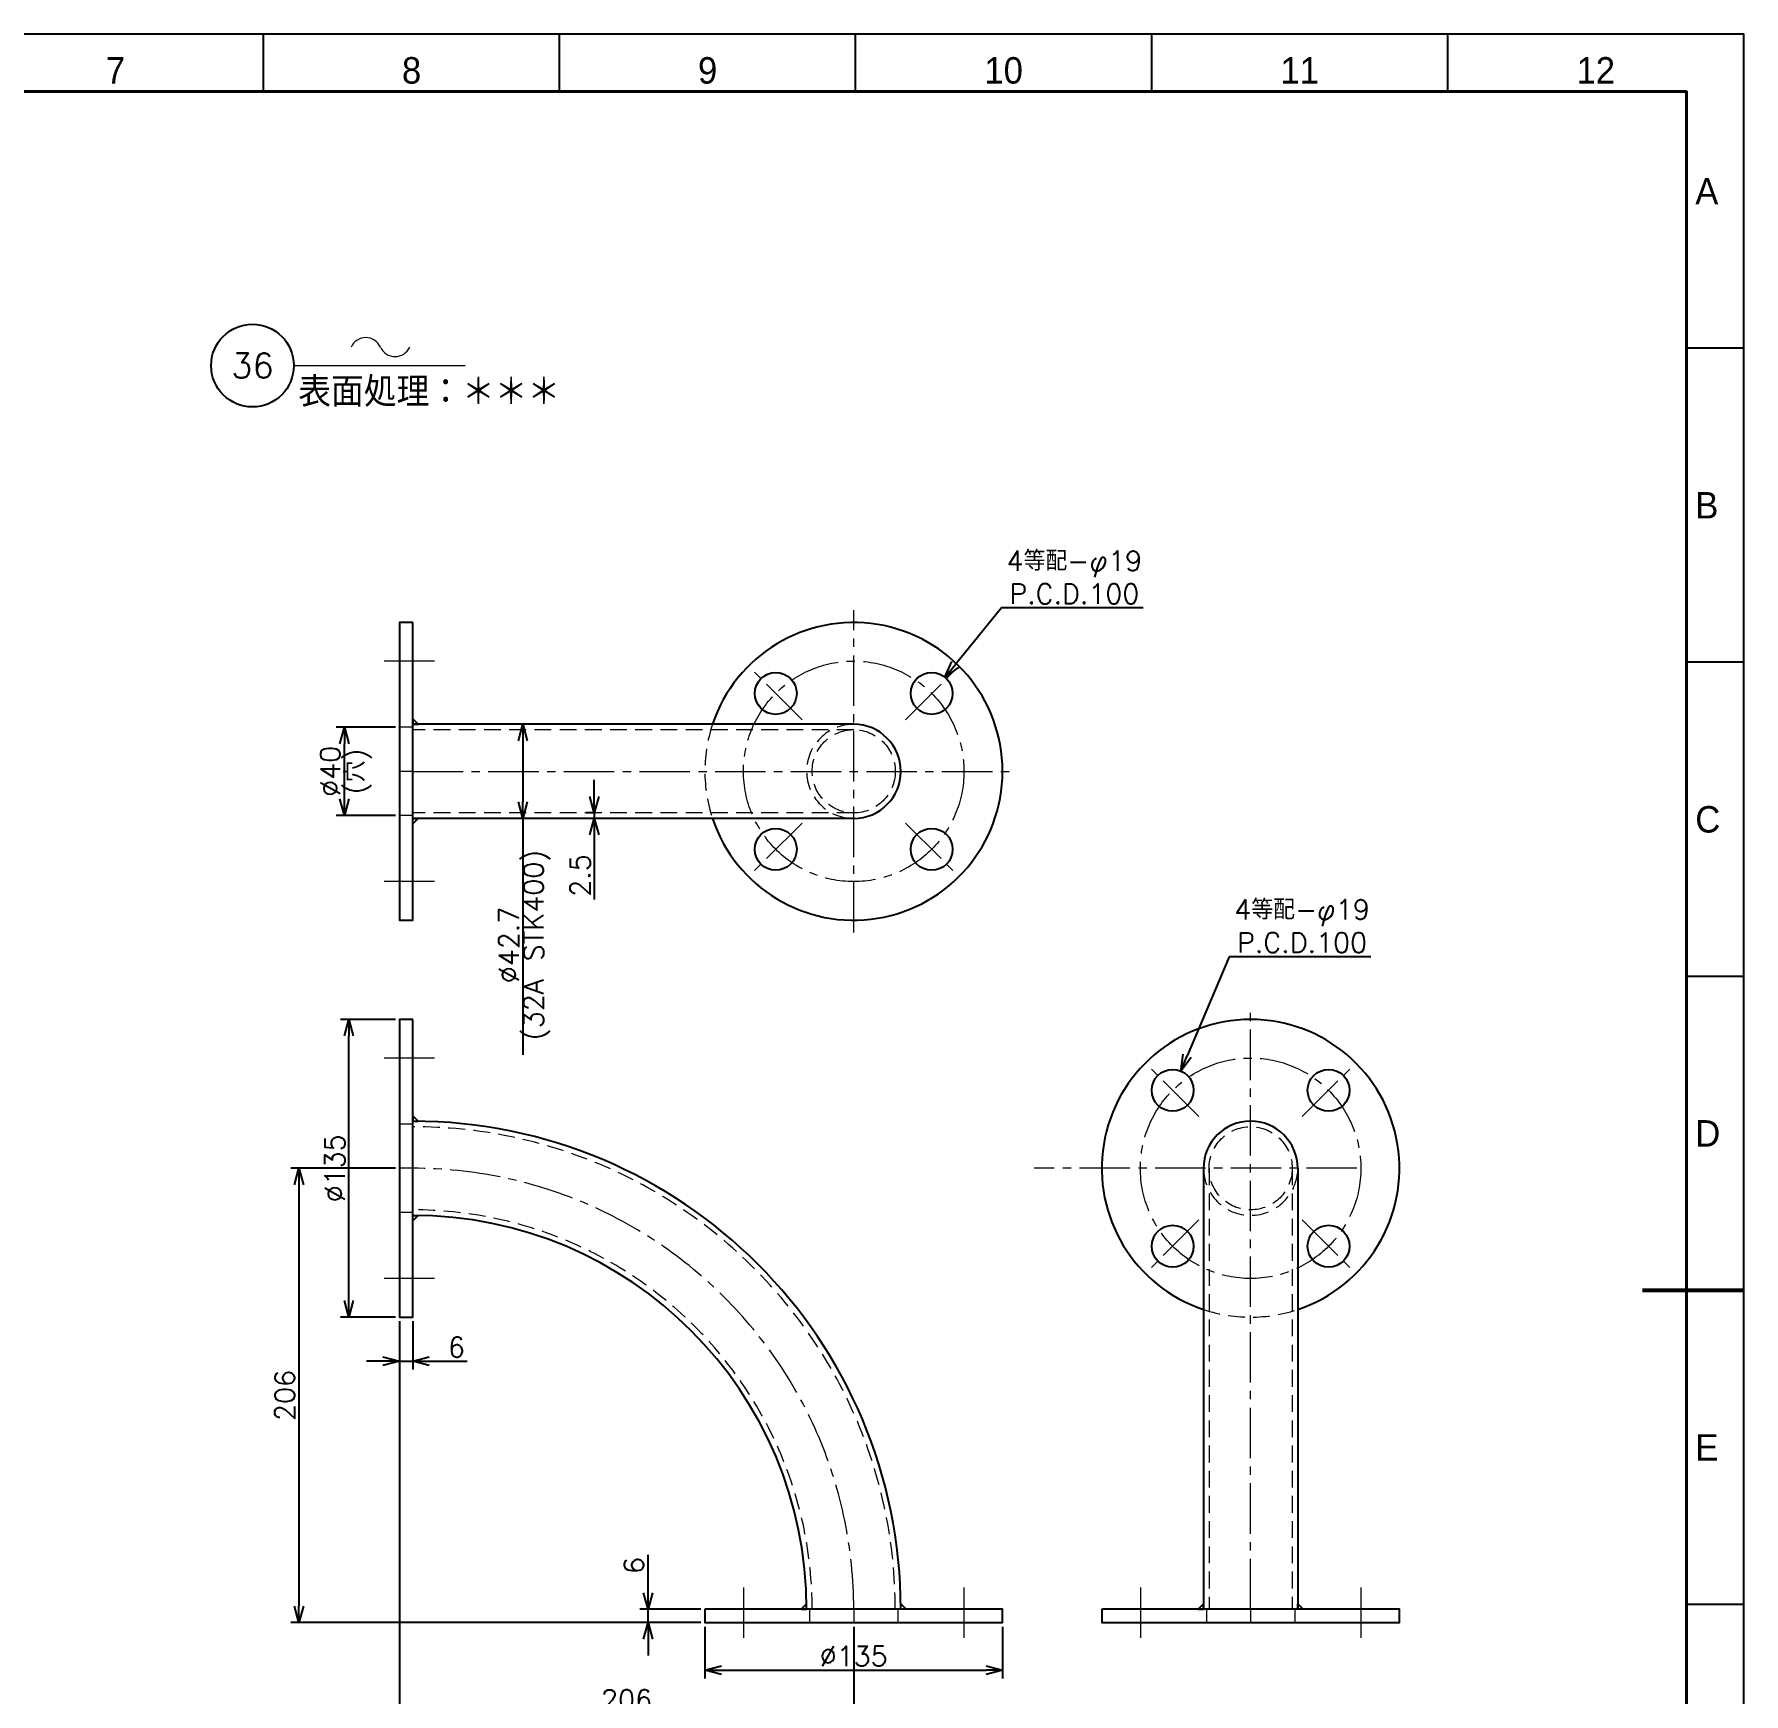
# Model space of a CAD drawing. Header units: millimetres. Extents: x 0 to 3064, y -17 to 1139.
# Drawn here: x 2288 to 3064, y 387 to 1139 of the extents above; entities that cross this region are included whole.
import ezdxf
from ezdxf import colors
from ezdxf.entities.mleader import LeaderData, LeaderLine
from ezdxf.enums import TextEntityAlignment as Align
from ezdxf.math import Vec2, Vec3

# ---------------------------------------------------------------- set-up
doc = ezdxf.new("R2010")
doc.units = ezdxf.units.MM
doc.header["$LTSCALE"] = 1.2
doc.header["$PDMODE"] = 99
doc.header["$PDSIZE"] = 1
doc.linetypes.add('CENTER2', pattern=[28.575000000000003, 19.05, -3.175, 3.175, -3.175])
doc.linetypes.add('HIDDEN', pattern=[9.524999999999999, 6.35, -3.175])
for name, color, linetype, lineweight in [('04_HIDDEN', 2, 'HIDDEN', 13), ('05_CENTER', 4, 'CENTER2', 13), ('07_TEXT', 3, 'Continuous', 13), ('08_DIM', 3, 'Continuous', 13), ('99_図枠', 7, 'Continuous', 40)]:
    doc.layers.add(name, color=color, linetype=linetype, lineweight=lineweight)
doc.styles.add('KSS_TXT', font='txt.shx', dxfattribs={"bigfont": 'extfont2.shx'})
doc.styles.get("Standard").update_dxf_attribs({"font": 'txt.shx', "bigfont": 'extfont2.shx'})
doc.styles.add('表題用', font='MS PGothic.ttf')
doc.dimstyles.new('KSS_DIM', dxfattribs={"dimscale": 3, "dimtxt": 3, "dimasz": 2.5, "dimexe": 1.25, "dimexo": 0.625, "dimtad": 1, "dimdsep": 46, "dimtxsty": 'KSS_TXT', "dimblk": 'OPEN30', "dimcen": 0, "dimazin": 2, "dimtfac": 0.75, "dimtmove": 0, "dimatfit": 3, "dimldrblk": 'OPEN30', "dimfxl": 1.25, "dimtolj": 1, "dimarcsym": 0})
doc.dimstyles.new('KSS_DIM$3', dxfattribs={"dimscale": 3, "dimtxt": 3, "dimasz": 2.5, "dimexe": 1.25, "dimexo": 0.625, "dimtad": 1, "dimtih": 1, "dimtoh": 1, "dimdsep": 46, "dimtxsty": 'KSS_TXT', "dimblk": 'OPEN30', "dimcen": 0, "dimazin": 2, "dimtfac": 0.75, "dimtofl": 0, "dimtmove": 0, "dimatfit": 3, "dimldrblk": 'OPEN30', "dimfxl": 1.25, "dimtolj": 1, "dimarcsym": 0})

# ---------------------------------------------------------------- blocks, each defined once
blk = doc.blocks.new('AM_BALLOON1')
at = {"transparency": 16777216}
blk.add_circle((0, 0), 5, dxfattribs=at)
blk.add_attdef('B_NUMBER', text='', height=3, dxfattribs=at).set_placement((0, 0), align=Align.MIDDLE_CENTER)
blk = doc.blocks.new('_OPEN')
at = {"color": 0, "linetype": 'ByBlock'}
for p, q in [((-1, 0.1666666666666666), (0, 0)), ((0, 0), (-1, -0.1666666666666666)), ((0, 0), (-1, 0))]:
    blk.add_line(p, q, dxfattribs=at)
blk = doc.blocks.new('p1ba05')
for centre, start, end in [((-2.953558874599082, 0.2854771617432377), 24.22763733453314, 155.5757785718213), ((0, 1.620669598395743), 204.2276373345332, 335.5757785718214)]:
    blk.add_arc(centre, 1.620669598395854, start, end)
blk = doc.blocks.new('_Open30')
at = {"color": 0, "linetype": 'ByBlock', "lineweight": -2}
for p, q in [((-1, 0.26794919), (0, 0)), ((0, 0), (-1, -0.26794919)), ((0, 0), (-1, 0))]:
    blk.add_line(p, q, dxfattribs=at)
blk = doc.blocks.new('*D212')
at = {"layer": '08_DIM', "color": 0, "lineweight": -2, "transparency": 16777216}
for p, q in [((2452.068954207682, 692.5141590802391), (2427.222764296085, 692.5141590802391)), ((2430.972764296085, 565.0141590802391), (2430.972764296085, 685.0141590802391)), ((2452.068954207682, 557.5141590802391), (2427.222764296085, 557.5141590802391))]:
    blk.add_line(p, q, dxfattribs=at)
at = {"layer": 'Defpoints', "color": 0, "transparency": 16777216}
for p in [(2430.972764296085, 692.5141590802391), (2453.943954207682, 692.5141590802391), (2453.943954207682, 557.5141590802391)]:
    blk.add_point(p, dxfattribs=at)
at = {"layer": '08_DIM', "color": 0, "lineweight": -2, "transparency": 16777216, "xscale": 7.5, "yscale": 7.5, "zscale": 7.5}
for p, rotation in [((2430.972764296085, 692.5141590802391), 90), ((2430.972764296085, 557.5141590802391), 270)]:
    blk.add_blockref('_Open30', p, dxfattribs=dict(at, rotation=rotation))
at = {"layer": '08_DIM', "color": 0, "transparency": 16777216, "insert": (2424.597764296085, 625.0141590802383), "char_height": 9, "attachment_point": 5, "rotation": 90, "style": 'KSS_TXT'}
blk.add_mtext('\\A1;\\A1;%%c135', dxfattribs=at)
blk = doc.blocks.new('*D213')
at = {"layer": '08_DIM', "color": 0, "lineweight": -2, "transparency": 16777216}
for p, q in [((2453.943954207681, 555.6391590802389), (2453.943954207681, 533.7772624951137)), ((2459.943954207681, 555.6391590802389), (2459.943954207681, 533.7772624951137)), ((2446.443954207681, 537.5272624951137), (2438.943954207681, 537.5272624951137)), ((2453.943954207681, 537.5272624951137), (2459.943954207681, 537.5272624951137)), ((2467.443954207681, 537.5272624951137), (2484.693954207681, 537.5272624951137))]:
    blk.add_line(p, q, dxfattribs=at)
at = {"layer": 'Defpoints', "color": 0, "transparency": 16777216}
for p in [(2453.943954207681, 557.5141590802389), (2459.943954207681, 557.5141590802389), (2459.943954207681, 537.5272624951137)]:
    blk.add_point(p, dxfattribs=at)
at = {"layer": '08_DIM', "color": 0, "lineweight": -2, "transparency": 16777216, "xscale": 7.5, "yscale": 7.5, "zscale": 7.5}
blk.add_blockref('_Open30', (2453.943954207681, 537.5272624951137), dxfattribs=at)
at = {"layer": '08_DIM', "color": 0, "lineweight": -2, "transparency": 16777216, "xscale": 7.5, "yscale": 7.5, "zscale": 7.5, "rotation": 180}
blk.add_blockref('_Open30', (2459.943954207681, 537.5272624951137), dxfattribs=at)
at = {"layer": '08_DIM', "color": 0, "transparency": 16777216, "insert": (2479.818954207681, 543.9022624951137), "char_height": 9, "attachment_point": 5, "style": 'KSS_TXT'}
blk.add_mtext('\\A1;6', dxfattribs=at)
blk = doc.blocks.new('*D214')
at = {"layer": '08_DIM', "color": 0, "lineweight": -2, "transparency": 16777216}
for p, q in [((2453.943954207681, 555.6391590802389), (2453.943954207681, 373.9315042815476)), ((2659.943954207615, 417.1391590802389), (2659.943954207615, 373.9315042815476)), ((2652.443954207615, 377.6815042815476), (2461.443954207681, 377.6815042815476))]:
    blk.add_line(p, q, dxfattribs=at)
at = {"layer": 'Defpoints', "color": 0, "transparency": 16777216}
for p in [(2453.943954207681, 557.5141590802389), (2659.943954207615, 419.0141590802389), (2453.943954207681, 377.6815042815476)]:
    blk.add_point(p, dxfattribs=at)
at = {"layer": '08_DIM', "color": 0, "lineweight": -2, "transparency": 16777216, "xscale": 7.5, "yscale": 7.5, "zscale": 7.5, "rotation": 180}
blk.add_blockref('_Open30', (2453.943954207681, 377.6815042815476), dxfattribs=at)
at = {"layer": '08_DIM', "color": 0, "lineweight": -2, "transparency": 16777216, "xscale": 7.5, "yscale": 7.5, "zscale": 7.5}
blk.add_blockref('_Open30', (2659.943954207615, 377.6815042815476), dxfattribs=at)
at = {"layer": '08_DIM', "color": 0, "transparency": 16777216, "insert": (2556.943954207648, 384.0565042815476), "char_height": 9, "attachment_point": 5, "style": 'KSS_TXT'}
blk.add_mtext('\\A1;206', dxfattribs=at)
blk = doc.blocks.new('*D215')
at = {"layer": '08_DIM', "color": 0, "lineweight": -2, "transparency": 16777216}
for p, q in [((2452.068954207682, 625.0141590824492), (2404.612207626431, 625.0141590824492)), ((2408.362207626431, 617.5141590824492), (2408.362207626431, 426.514159080239)), ((2590.568954207616, 419.0141590802391), (2404.612207626431, 419.014159080239))]:
    blk.add_line(p, q, dxfattribs=at)
at = {"layer": 'Defpoints', "color": 0, "transparency": 16777216}
for p in [(2453.943954207682, 625.0141590824492), (2408.362207626431, 419.014159080239), (2592.443954207616, 419.0141590802391)]:
    blk.add_point(p, dxfattribs=at)
at = {"layer": '08_DIM', "color": 0, "lineweight": -2, "transparency": 16777216, "xscale": 7.5, "yscale": 7.5, "zscale": 7.5}
for p, rotation in [((2408.362207626431, 625.0141590824492), 90), ((2408.362207626431, 419.014159080239), 270)]:
    blk.add_blockref('_Open30', p, dxfattribs=dict(at, rotation=rotation))
at = {"layer": '08_DIM', "color": 0, "transparency": 16777216, "insert": (2401.987207626431, 522.0141590813433), "char_height": 9, "attachment_point": 5, "rotation": 90, "style": 'KSS_TXT'}
blk.add_mtext('\\A1;206', dxfattribs=at)
blk = doc.blocks.new('*D216')
at = {"layer": '08_DIM', "color": 0, "lineweight": -2, "transparency": 16777216}
for p, q in [((2592.443954207615, 417.1391590802389), (2592.443954207615, 393.652876952912)), ((2727.443954207616, 417.1391590802389), (2727.443954207616, 393.652876952912)), ((2599.943954207615, 397.402876952912), (2719.943954207616, 397.402876952912))]:
    blk.add_line(p, q, dxfattribs=at)
at = {"layer": 'Defpoints', "color": 0, "transparency": 16777216}
for p in [(2592.443954207615, 419.0141590802389), (2727.443954207616, 419.0141590802389), (2727.443954207616, 397.402876952912)]:
    blk.add_point(p, dxfattribs=at)
at = {"layer": '08_DIM', "color": 0, "lineweight": -2, "transparency": 16777216, "xscale": 7.5, "yscale": 7.5, "zscale": 7.5, "rotation": 180}
blk.add_blockref('_Open30', (2592.443954207615, 397.402876952912), dxfattribs=at)
at = {"layer": '08_DIM', "color": 0, "lineweight": -2, "transparency": 16777216, "xscale": 7.5, "yscale": 7.5, "zscale": 7.5}
blk.add_blockref('_Open30', (2727.443954207616, 397.402876952912), dxfattribs=at)
at = {"layer": '08_DIM', "color": 0, "transparency": 16777216, "insert": (2659.943954207615, 403.777876952912), "char_height": 9, "attachment_point": 5, "style": 'KSS_TXT'}
blk.add_mtext('\\A1;\\A1;%%c135', dxfattribs=at)
blk = doc.blocks.new('*D217')
at = {"layer": '08_DIM', "color": 0, "lineweight": -2, "transparency": 16777216}
for p, q in [((2566.669538896851, 432.5141590802391), (2566.669538896851, 449.7641590802391)), ((2590.568954207616, 425.0141590802391), (2562.919538896851, 425.0141590802391)), ((2590.568954207616, 419.0141590802391), (2562.919538896851, 419.0141590802391)), ((2566.669538896851, 419.0141590802391), (2566.669538896851, 425.0141590802391)), ((2566.669538896851, 411.5141590802391), (2566.669538896851, 404.0141590802391))]:
    blk.add_line(p, q, dxfattribs=at)
at = {"layer": 'Defpoints', "color": 0, "transparency": 16777216}
for p in [(2566.669538896851, 425.0141590802391), (2592.443954207616, 425.0141590802391), (2592.443954207616, 419.0141590802391)]:
    blk.add_point(p, dxfattribs=at)
at = {"layer": '08_DIM', "color": 0, "lineweight": -2, "transparency": 16777216, "xscale": 7.5, "yscale": 7.5, "zscale": 7.5}
for p, rotation in [((2566.669538896851, 425.0141590802391), 270), ((2566.669538896851, 419.0141590802391), 90)]:
    blk.add_blockref('_Open30', p, dxfattribs=dict(at, rotation=rotation))
at = {"layer": '08_DIM', "color": 0, "transparency": 16777216, "insert": (2560.29453889685, 444.8891590802382), "char_height": 9, "attachment_point": 5, "rotation": 90, "style": 'KSS_TXT'}
blk.add_mtext('\\A1;6', dxfattribs=at)
blk = doc.blocks.new('*D218')
at = {"layer": '08_DIM', "color": 0, "lineweight": -2, "transparency": 16777216}
for p, q in [((2452.068954207682, 825.0141590825149), (2425.196631719547, 825.0141590825149)), ((2428.946631719547, 792.5141590825149), (2428.946631719547, 817.5141590825149)), ((2452.068954207682, 785.0141590825149), (2425.196631719547, 785.0141590825149))]:
    blk.add_line(p, q, dxfattribs=at)
at = {"layer": 'Defpoints', "color": 0, "transparency": 16777216}
for p in [(2428.946631719547, 825.0141590825149), (2453.943954207682, 825.0141590825149), (2453.943954207682, 785.0141590825149)]:
    blk.add_point(p, dxfattribs=at)
at = {"layer": '08_DIM', "color": 0, "lineweight": -2, "transparency": 16777216, "xscale": 7.5, "yscale": 7.5, "zscale": 7.5}
for p, rotation in [((2428.946631719547, 825.0141590825149), 90), ((2428.946631719547, 785.0141590825149), 270)]:
    blk.add_blockref('_Open30', p, dxfattribs=dict(at, rotation=rotation))
at = {"layer": '08_DIM', "color": 0, "transparency": 16777216, "char_height": 9, "attachment_point": 5, "rotation": 90, "style": 'KSS_TXT'}
for s, insert in [('\\A1;\\A1;%%c40', (2422.571631719546, 805.014159082514)), ('\\A1;(穴)', (2435.321631719546, 805.014159082514))]:
    blk.add_mtext(s, dxfattribs=dict(at, insert=insert))
blk = doc.blocks.new('*D219')
at = {"layer": '08_DIM', "color": 0, "lineweight": -2, "transparency": 16777216}
for p, q in [((2510.604338029043, 826.3641590824498), (2506.166439823539, 826.3641590824498)), ((2509.916439823539, 818.8641590824498), (2509.916439823539, 791.1655212364624)), ((2510.845555360424, 783.6655212364624), (2506.166439823539, 783.6655212364624)), ((2509.916439823539, 783.6655212364624), (2509.916439823539, 676.4155212364623))]:
    blk.add_line(p, q, dxfattribs=at)
at = {"layer": 'Defpoints', "color": 0, "transparency": 16777216}
for p in [(2512.479338029043, 826.3641590824498), (2509.916439823539, 783.6655212364624), (2512.720555360424, 783.6655212364624)]:
    blk.add_point(p, dxfattribs=at)
at = {"layer": '08_DIM', "color": 0, "lineweight": -2, "transparency": 16777216, "xscale": 7.5, "yscale": 7.5, "zscale": 7.5}
for p, rotation in [((2509.916439823539, 826.3641590824498), 90), ((2509.916439823539, 783.6655212364624), 270)]:
    blk.add_blockref('_Open30', p, dxfattribs=dict(at, rotation=rotation))
at = {"layer": '08_DIM', "color": 0, "transparency": 16777216, "char_height": 9, "attachment_point": 5, "rotation": 90, "style": 'KSS_TXT'}
for s, insert in [('\\A1;(32A STK400)', (2516.291439823539, 726.2905212364615)), ('\\A1;\\A1;%%c42.7', (2503.541439823539, 726.2905212364615))]:
    blk.add_mtext(s, dxfattribs=dict(at, insert=insert))
blk = doc.blocks.new('*D220')
at = {"layer": '08_DIM', "color": 0, "lineweight": -2, "transparency": 16777216}
for p, q in [((2542.305441481526, 793.664159082449), (2542.305441481526, 801.164159082449)), ((2542.925014703994, 786.164159082449), (2538.555441481526, 786.164159082449)), ((2542.925014703996, 783.664159082449), (2538.555441481526, 783.664159082449)), ((2542.305441481526, 786.164159082449), (2542.305441481526, 783.664159082449)), ((2542.305441481526, 776.164159082449), (2542.305441481526, 746.9141590824489))]:
    blk.add_line(p, q, dxfattribs=at)
at = {"layer": 'Defpoints', "color": 0, "transparency": 16777216}
for p in [(2542.305441481526, 783.664159082449), (2544.800014703994, 786.164159082449), (2544.800014703996, 783.664159082449)]:
    blk.add_point(p, dxfattribs=at)
at = {"layer": '08_DIM', "color": 0, "lineweight": -2, "transparency": 16777216, "xscale": 7.5, "yscale": 7.5, "zscale": 7.5}
for p, rotation in [((2542.305441481526, 786.164159082449), 270), ((2542.305441481526, 783.664159082449), 90)]:
    blk.add_blockref('_Open30', p, dxfattribs=dict(at, rotation=rotation))
at = {"layer": '08_DIM', "color": 0, "transparency": 16777216, "insert": (2535.930441481526, 757.7891590824481), "char_height": 9, "attachment_point": 5, "rotation": 90, "style": 'KSS_TXT'}
blk.add_mtext('\\A1;2.5', dxfattribs=at)
blk = doc.blocks.new('*D221')
at = {"layer": '08_DIM', "color": 0, "lineweight": -2, "transparency": 16777216}
for p, q in [((2830.195934919581, 720.9644230022526), (2811.206139134179, 676.0286289032184)), ((2894.470934919581, 720.9644230022529), (2830.195934919581, 720.9644230022526))]:
    blk.add_line(p, q, dxfattribs=at)
at = {"layer": 'Defpoints', "color": 0, "transparency": 16777216}
for p in [(2808.286643257074, 669.1201888605191), (2800.890587035076, 651.6188074190154)]:
    blk.add_point(p, dxfattribs=at)
at = {"layer": '08_DIM', "color": 0, "lineweight": -2, "transparency": 16777216, "xscale": 7.5, "yscale": 7.5, "zscale": 7.5, "rotation": 247.0911572376809}
blk.add_blockref('_Open30', (2808.286643257074, 669.1201888605191), dxfattribs=at)
at = {"layer": '08_DIM', "color": 0, "transparency": 16777216, "insert": (2863.270934919581, 734.8394230022524), "char_height": 9, "attachment_point": 5, "style": 'KSS_TXT'}
blk.add_mtext('\\A1;4等配-φ19\\PP.C.D.100', dxfattribs=at)
blk = doc.blocks.new('*D222')
at = {"layer": '08_DIM', "color": 0, "lineweight": -2, "transparency": 16777216}
for p, q in [((2726.921470189167, 879.1310920419255), (2706.04562650404, 853.5420575727599)), ((2791.196470189168, 879.1310920419256), (2726.921470189167, 879.1310920419255))]:
    blk.add_line(p, q, dxfattribs=at)
at = {"layer": 'Defpoints', "color": 0, "transparency": 16777216}
for p in [(2701.30459713485, 847.7306342943816), (2689.293989399568, 833.0083619891561)]:
    blk.add_point(p, dxfattribs=at)
at = {"layer": '08_DIM', "color": 0, "lineweight": -2, "transparency": 16777216, "xscale": 7.5, "yscale": 7.5, "zscale": 7.5, "rotation": 230.7920184815789}
blk.add_blockref('_Open30', (2701.30459713485, 847.7306342943816), dxfattribs=at)
at = {"layer": '08_DIM', "color": 0, "transparency": 16777216, "insert": (2759.996470189169, 893.0060920419254), "char_height": 9, "attachment_point": 5, "style": 'KSS_TXT'}
blk.add_mtext('\\A1;4等配-φ19\\PP.C.D.100', dxfattribs=at)

msp = doc.modelspace()

# ---------------------------------------------------------------- linework, layer by layer
at = {"color": 0}
for p, q in [((2659.943954207886, 826.3641590824493), (2459.943954207681, 826.3641590824493)), ((2659.943954207886, 783.6641590824486), (2459.943954207681, 783.6641590824486)), ((2818.593954205407, 625.0141590804444), (2818.593954205405, 425.0141590802389)), ((2861.293954205408, 625.0141590804444), (2861.293954205406, 425.0141590802389))]:
    msp.add_line(p, q, dxfattribs=at)
msp.add_line((2727.443954207616, 419.0141590802389), (2727.443954207616, 419.0141590802389))
for points in [[(2459.943954207681, 872.5141590802389), (2453.943954207681, 872.5141590802389), (2453.943954207681, 737.5141590802389), (2459.943954207681, 737.5141590802389)], [(2459.943954207681, 692.5141590802389), (2453.943954207681, 692.5141590802389), (2453.943954207681, 557.5141590802389), (2459.943954207681, 557.5141590802389)], [(2592.443954207615, 425.0141590802389), (2592.443954207615, 419.0141590802389), (2727.443954207616, 419.0141590802389), (2727.443954207616, 425.0141590802389)], [(2772.443954207616, 425.0141590802389), (2772.443954207616, 419.0141590802389), (2907.443954207616, 419.0141590802389), (2907.443954207616, 425.0141590802389)]]:
    msp.add_lwpolyline(points, close=True, dxfattribs=at)
at = {"color": 3}
for points in [[(2459.943954207681, 826.3641590789769), (2462.44379477058, 826.3500425179675), (2462.44379477058, 826.3500425179675), (2459.943954207681, 828.8641590789769)], [(2459.943954207681, 783.6641590769498), (2462.443954207681, 783.6466659203991), (2462.443954207681, 783.6466659203991), (2459.943954207681, 781.1641590769498)], [(2459.943954207681, 646.3641590789769), (2462.44379477058, 646.3500425179675), (2462.44379477058, 646.3500425179675), (2459.943954207681, 648.8641590789769)], [(2459.943954207681, 603.6641590769498), (2462.443954207681, 603.6466659203991), (2462.443954207681, 603.6466659203991), (2459.943954207681, 601.1641590769498)], [(2638.593954206602, 425.0141590802389), (2638.576461050051, 427.5141590802389), (2638.576461050051, 427.5141590802389), (2636.093954206602, 425.0141590802389)], [(2681.293954208629, 425.0141590802389), (2681.27983764762, 427.5139996431365), (2681.27983764762, 427.5139996431365), (2683.793954208629, 425.0141590802389)], [(2818.593954208878, 425.0141590802389), (2818.608070769887, 427.5139996431383), (2818.608070769887, 427.5139996431383), (2816.093954208878, 425.0141590802389)], [(2861.293954210905, 425.0141590802389), (2861.311447367455, 427.5141590802389), (2861.311447367455, 427.5141590802389), (2863.793954210905, 425.0141590802389)]]:
    msp.add_lwpolyline(points, close=True, dxfattribs=at)
at = {"color": 0}
for centre, radius in [((2624.58861514856, 840.3694981417696), 9.5), ((2695.299293267209, 840.369498141775), 9.499999999999998), ((2624.588615148564, 769.6588200231229), 9.499999999999998), ((2695.299293267213, 769.6588200231265), 9.499999999999998), ((2804.588615146081, 660.3694981397668), 9.499999999999998), ((2875.29929326473, 660.3694981397705), 9.499999999999998), ((2804.588615146085, 589.6588200211183), 9.5), ((2875.299293264732, 589.658820021122), 9.499999999999998)]:
    msp.add_circle(centre, radius, dxfattribs=at)
for centre, radius, start, end in [((2659.943954207886, 805.0141590824471), 67.49999999999953, 198.4390877627477, 161.5609122372), ((2659.943954207886, 805.0141590824489), 21.35000000000036, 270, 90), ((2839.943954205409, 625.0141590804444), 67.49999999999953, 288.4390877627486, 251.5609122371965), ((2459.943954207681, 425.0141590802389), 221.3500000022097, 0, 90), ((2839.943954205407, 625.0141590804444), 21.35000000000036, 0, 180), ((2459.943954207681, 425.0141590802389), 178.6500000022097, 0, 90)]:
    msp.add_arc(centre, radius, start, end, dxfattribs=at)
at = {"layer": '04_HIDDEN'}
for p, q in [((2459.943954207681, 825.0141590825144), (2453.943954207681, 825.0141590825144)), ((2659.943954207884, 823.8641590824493), (2459.943954207679, 823.8641590824493)), ((2459.943954207681, 785.0141590825144), (2453.943954207681, 785.0141590825144)), ((2659.943954207884, 786.1641590824486), (2459.943954207679, 786.1641590824486)), ((2459.943954207681, 645.0141590825144), (2453.943954207681, 645.0141590825144)), ((2821.093954205407, 625.0141590804426), (2821.093954205405, 425.0141590802371)), ((2858.793954205408, 625.0141590804426), (2858.793954205406, 425.0141590802371)), ((2459.943954207681, 605.0141590825144), (2453.943954207681, 605.0141590825144)), ((2639.943954207615, 425.0141590802389), (2639.943954207615, 419.0141590802389)), ((2679.943954207616, 425.0141590802389), (2679.943954207616, 419.0141590802389)), ((2819.94395420534, 425.0141590802389), (2819.94395420534, 419.0141590802389)), ((2859.94395420534, 425.0141590802389), (2859.94395420534, 419.0141590802389))]:
    msp.add_line(p, q, dxfattribs=at)
for centre in [(2659.943954207886, 805.0141590824489), (2839.943954205407, 625.0141590804444)]:
    msp.add_circle(centre, 18.85000000000036, dxfattribs=at)
for centre, radius, start, end in [((2659.943954207886, 805.0141590824489), 67.49999999999918, 161.5609122372, 200.4585512477549), ((2659.943954207886, 805.0141590824489), 21.35000000000036, 90, 270), ((2459.943954207681, 425.0141590802389), 218.8500000022097, 0, 90), ((2839.943954205407, 625.0141590804444), 21.35000000000036, 180, 0), ((2459.943954207681, 425.0141590802389), 181.1500000022097, 0, 90), ((2839.943954205407, 625.0141590804444), 67.49999999999918, 251.5609122371965, 290.4585512477541)]:
    msp.add_arc(centre, radius, start, end, dxfattribs=at)
at = {"layer": '05_CENTER'}
for p, q in [((2659.943954207886, 731.8740162667884), (2659.943954207886, 878.1543018981076)), ((2469.893202439141, 855.0141590779633), (2444.362636122541, 855.0141590779633)), ((2636.514160090082, 828.4439532002627), (2612.663070207039, 852.2950430832909)), ((2683.373748325702, 828.4439532002536), (2707.22483820873, 852.2950430832964)), ((2459.943954207681, 805.0141590824489), (2453.943954207681, 805.0141590824489)), ((2459.943954207681, 805.0141590824489), (2733.084097023544, 805.0141590824489)), ((2636.514160090071, 781.5843649646442), (2612.663070207042, 757.7332750816015)), ((2683.373748325691, 781.5843649646333), (2707.224838208734, 757.7332750816051)), ((2469.893202439141, 755.0141590779633), (2444.362636122541, 755.0141590779633)), ((2839.943954205406, 425.0141590802389), (2839.943954205407, 698.1543018961013)), ((2469.893202439141, 675.0141590779633), (2444.362636122541, 675.0141590779633)), ((2816.514160087603, 648.44395319826), (2792.66307020456, 672.2950430812882)), ((2863.373748323223, 648.4439531982491), (2887.224838206251, 672.2950430812919)), ((2459.943954207681, 625.0141590824489), (2453.943954207681, 625.0141590824489)), ((2888.084097021068, 625.0141590804444), (2741.803811389749, 625.0141590804444)), ((2816.514160087592, 601.5843649626397), (2792.663070204564, 577.733275079597)), ((2863.37374832321, 601.5843649626288), (2887.224838206253, 577.7332750796006)), ((2469.893202439141, 575.0141590779633), (2444.362636122541, 575.0141590779633)), ((2609.943954209891, 434.9634073116988), (2609.943954209891, 409.4328409950988)), ((2709.943954209891, 434.9634073116988), (2709.943954209891, 409.4328409950988)), ((2789.943954209891, 434.9634073116988), (2789.943954209891, 409.4328409950988)), ((2889.943954209891, 434.9634073116988), (2889.943954209891, 409.4328409950988)), ((2659.943954207615, 425.0141590802389), (2659.943954207615, 419.0141590802389)), ((2839.943954205406, 425.0141590802389), (2839.943954205406, 419.0141590802389))]:
    msp.add_line(p, q, dxfattribs=at)
for centre in [(2659.943954207886, 805.0141590824489), (2839.943954205407, 625.0141590804444)]:
    msp.add_circle(centre, 50, dxfattribs=at)
msp.add_arc((2459.943954207681, 425.0141590802389), 200.0000000022097, 0, 90, dxfattribs=at)
at = {"layer": '08_DIM'}
msp.add_line((2406.054089746014, 989.0036935793223), (2483.700192508638, 989.0036935793223), dxfattribs=at)
at = {"layer": '99_図枠', "lineweight": 25}
for p, q in [((2392.308159767661, 1113.291999887324), (2392.308159767661, 1139.291999887324)), ((2526.568159767661, 1113.291999887324), (2526.568159767661, 1139.291999887324)), ((2660.828159767661, 1113.291999887324), (2660.828159767661, 1139.291999887324)), ((2660.828159767661, 1113.291999887324), (2660.828159767661, 1139.291999887324)), ((2795.088159767661, 1113.291999887324), (2795.088159767661, 1139.291999887324)), ((2929.348159767661, 1113.291999887324), (2929.348159767661, 1139.291999887324)), ((3063.608159767662, 996.8804998873259), (3037.608159767662, 996.8804998873259)), ((3063.608159767662, 854.4689998873257), (3037.608159767662, 854.4689998873257)), ((3063.608159767662, 712.0574998873255), (3037.608159767662, 712.0574998873255)), ((3063.608159767662, 427.2344998873252), (3037.608159767662, 427.2344998873252))]:
    msp.add_line(p, q, dxfattribs=at)
at = {"layer": '99_図枠', "lineweight": 53}
msp.add_line((3063.608159767662, 569.6459998873254), (3017.608159767662, 569.6459998873254), dxfattribs=at)
at = {"layer": '99_図枠'}
msp.add_lwpolyline([(1530.408159767661, 25.99999988732475), (3037.608159767662, 25.99999988732475), (3037.608159767662, 1113.291999887324), (1530.408159767661, 1113.291999887324)], close=True, dxfattribs=at)
at = {"layer": 'Defpoints'}
msp.add_lwpolyline([(1452.488159767661, -1.126752522395691e-07), (3063.608159767662, -1.126752522395691e-07), (3063.608159767662, 1139.291999887324), (1452.488159767661, 1139.291999887324)], close=True, dxfattribs=at)

# ---------------------------------------------------------------- block references
at = {"layer": '08_DIM', "xscale": 4.5, "yscale": 4.5, "zscale": 4.5}
msp.add_blockref('p1ba05', (2451.941159403681, 993.106461104863), dxfattribs=at)

# ---------------------------------------------------------------- texts
at = {"layer": '07_TEXT', "insert": (2408.055676785326, 983.8539022138727), "char_height": 13.5, "attachment_point": 1, "style": 'KSS_TXT'}
msp.add_mtext('表面処理：＊＊＊', dxfattribs=at)
at = {"layer": '99_図枠', "lineweight": 13, "style": '表題用'}
for s, p in [('7', (2325.178159767661, 1113.291999887324)), ('8', (2459.438159767662, 1113.291999887324)), ('9', (2593.698159767662, 1113.291999887324)), ('10', (2727.95815976766, 1113.291999887324)), ('11', (2862.218159767662, 1113.291999887324)), ('12', (2996.478159767661, 1113.291999887324))]:
    msp.add_text(s, height=12, dxfattribs=at).set_placement(p, align=Align.BOTTOM_CENTER)
for s, p in [('A', (3041.608159767662, 1068.086249887325)), ('B', (3041.608159767662, 925.6747498873249)), ('C', (3041.608159767662, 783.2632498873247)), ('D', (3041.608159767662, 640.8517498873246)), ('E', (3041.608159767662, 498.4402498873244))]:
    msp.add_text(s, height=12, dxfattribs=at).set_placement(p, align=Align.MIDDLE_LEFT)

# ---------------------------------------------------------------- dimensions: what is measured, and where the dimension line sits
at = {"layer": '08_DIM'}
for p1, p2, picture, middle in [((2689.293989399568, 833.0083619891561), (2701.30459713485, 847.7306342943816), '*D222', (2759.996470189169, 879.1310920419254)), ((2800.890587035076, 651.6188074190154), (2808.286643257074, 669.1201888605191), '*D221', (2863.270934919581, 720.9644230022524))]:
    dim = msp.add_diameter_dim_2p(p1=p1, p2=p2, text='4等配-φ19\\PP.C.D.100', dimstyle='KSS_DIM$3', override={"dimpost": '<>キリ\\X(90°等配)'}, dxfattribs=at)
    dim.commit()
    dim.dimension.update_dxf_attribs({"geometry": picture, "text_midpoint": middle, "dimtype": 163})
for base, p1, p2, angle, override, picture, middle in [((2428.946631719547, 825.0141590825149), (2453.943954207681, 785.0141590825144), (2453.943954207681, 825.0141590825144), 90, {"dimpost": '\\X(穴)'}, '*D218', (2428.946631719546, 805.014159082514)), ((2509.916439823539, 783.6655212364624), (2512.479338029042, 826.3641590824493), (2512.720555360423, 783.6655212364619), 270, {"dimpost": '\\X(32A STK400)', "dimtxsty": 'KSS_TXT', "dimtfill": 0, "dimtfillclr": 0}, '*D219', (2509.916439823539, 726.2905212364615))]:
    dim = msp.add_linear_dim(base=base, p1=p1, p2=p2, angle=angle, text='\\A1;%%c<>', dimstyle='KSS_DIM', override=override, dxfattribs=at)
    dim.commit()
    dim.dimension.update_dxf_attribs({"geometry": picture, "text_midpoint": middle})
for base, p1, p2, picture, middle in [((2542.305441481526, 783.664159082449), (2544.800014703993, 786.1641590824486), (2544.800014703995, 783.6641590824486), '*D220', (2535.930441481526, 757.7891590824481)), ((2408.362207626431, 419.014159080239), (2453.943954207681, 625.0141590824489), (2592.443954207615, 419.0141590802389), '*D215', (2401.987207626431, 522.0141590813433)), ((2566.669538896851, 425.0141590802391), (2592.443954207615, 419.0141590802389), (2592.443954207615, 425.0141590802389), '*D217', (2560.29453889685, 444.8891590802382))]:
    dim = msp.add_linear_dim(base=base, p1=p1, p2=p2, angle=90, dimstyle='KSS_DIM', dxfattribs=at)
    dim.commit()
    dim.dimension.update_dxf_attribs({"geometry": picture, "text_midpoint": middle})
dim = msp.add_linear_dim(base=(2430.972764296085, 692.5141590802391), p1=(2453.943954207681, 557.5141590802389), p2=(2453.943954207681, 692.5141590802389), angle=90, text='\\A1;%%c<>', dimstyle='KSS_DIM', dxfattribs=at)
dim.commit()
dim.dimension.update_dxf_attribs({"geometry": '*D212', "text_midpoint": (2424.597764296085, 625.0141590802383)})
for base, p1, p2, picture, middle in [((2459.943954207681, 537.5272624951137), (2453.943954207681, 557.5141590802389), (2459.943954207681, 557.5141590802389), '*D213', (2479.818954207681, 543.9022624951137)), ((2453.943954207681, 377.6815042815476), (2659.943954207615, 419.0141590802389), (2453.943954207681, 557.5141590802389), '*D214', (2556.943954207648, 384.0565042815476))]:
    dim = msp.add_linear_dim(base=base, p1=p1, p2=p2, dimstyle='KSS_DIM', dxfattribs=at)
    dim.commit()
    dim.dimension.update_dxf_attribs({"geometry": picture, "text_midpoint": middle})
dim = msp.add_linear_dim(base=(2727.443954207616, 397.402876952912), p1=(2592.443954207615, 419.0141590802389), p2=(2727.443954207616, 419.0141590802389), text='\\A1;%%c<>', dimstyle='KSS_DIM', dxfattribs=at)
dim.commit()
dim.dimension.update_dxf_attribs({"geometry": '*D216', "text_midpoint": (2659.943954207615, 403.777876952912)})

# ---------------------------------------------------------------- leaders
ml = msp.add_multileader_block('Standard', dxfattribs=at)
ml.set_content('AM_BALLOON1', color=256, scale=3.75)
ml.set_attribute('B_NUMBER', '36', width=0)
ml.set_leader_properties(color=256, linetype='ByLayer', lineweight=-1)
ml.set_arrow_properties(name='OPEN')
ml.build(insert=Vec2(0, 0))
ml.multileader.update_dxf_attribs({"leader_type": 0, "has_dogleg": 0, "text_right_attachment_type": 6, "dogleg_length": 0, "arrow_head_size": 7.5, "scale": 2.5, "block_connection_type": 1})
ctx = ml.context
ctx.base_point, ctx.scale, ctx.char_height, ctx.arrow_head_size, ctx.landing_gap_size, ctx.plane_origin = Vec3(2387.282082634091, 989.0186745231777), 2.5, 15, 7.5, 7.5, Vec3(2387.282082634091, 989.0186745231777)
ctx.right_attachment, ctx.attachment_type = 6, 1
notes = []
notes.append((ctx, [(0, (0, 0, 0), (0, 0), (1, 0), 1, [])]))
ctx.block.insert = Vec3(2387.282082634091, 989.0186745231777)
for ctx, leaders in notes:
    for number, flags, end, landing, length, lines in leaders:
        leader = LeaderData()
        leader.index, (leader.has_last_leader_line, leader.has_dogleg_vector, leader.attachment_direction) = number, flags
        leader.last_leader_point, leader.dogleg_vector, leader.dogleg_length = Vec3(end), Vec3(landing), length
        for number, points, colour, breaks in lines:
            line = LeaderLine()
            line.index, line.vertices, line.color, line.breaks = number, Vec3.list(points), colors.encode_raw_color(colour), breaks
            leader.lines.append(line)
        ctx.leaders.append(leader)

doc.saveas('drawing.dxf')
